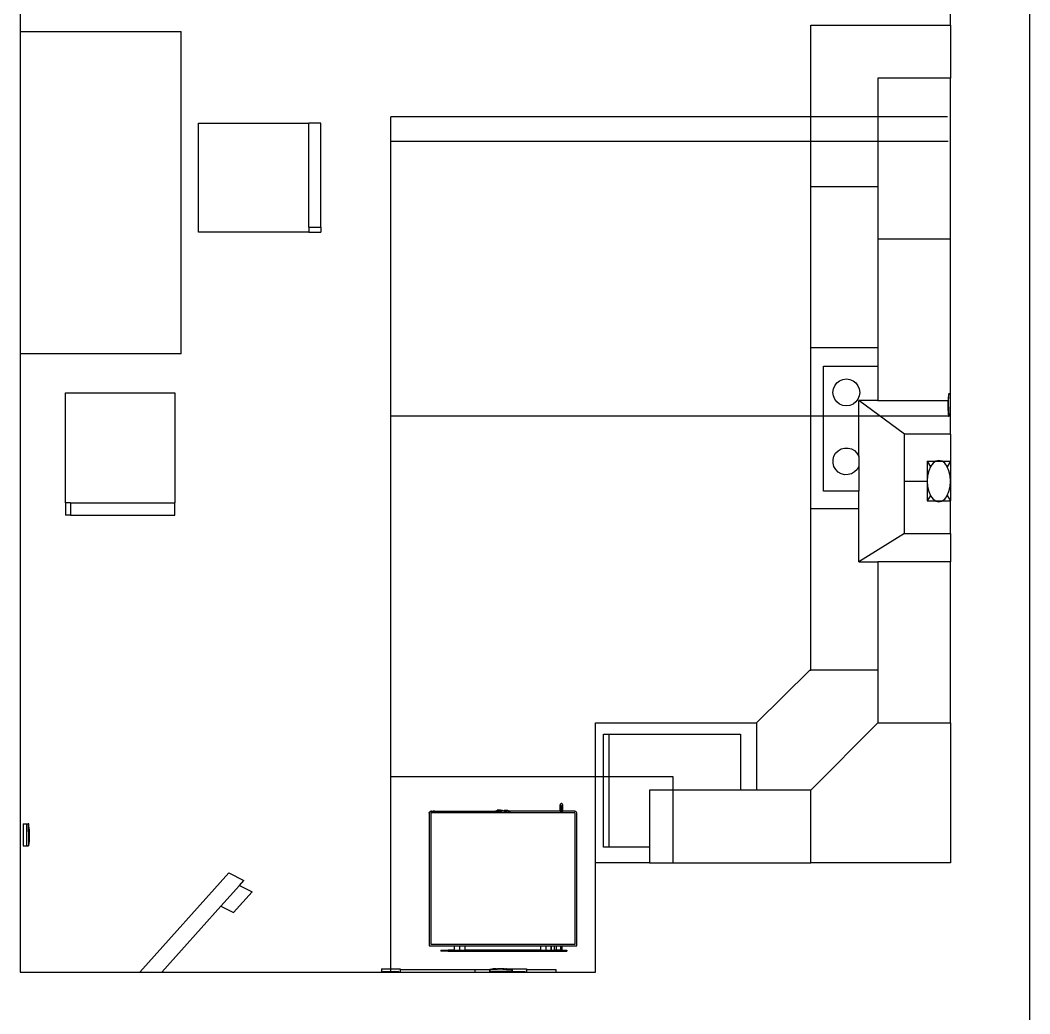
# Model space of a CAD drawing. Extents: x -4167 to 4036, y -7353 to 7975.
# Drawn here: x 280 to 4036, y 1292 to 4990 of the extents above; entities that cross this region are included whole.
import ezdxf

# ---------------------------------------------------------------- set-up
doc = ezdxf.new("R2010")
doc.units = 0
doc.layers.get('0').update_dxf_attribs({"linetype": 'CONTINUOUS'})

msp = doc.modelspace()

# ---------------------------------------------------------------- linework, layer by layer
for p, q in [((4035.8, -7353.2), (4035.8, 7974.9)), ((3740.7, 4971.4), (3740.7, 6147.5)), ((280.1, 5244.7), (280.1, 4948.5)), ((3220.7, 4971.4), (3740.7, 4971.4)), ((3220.7, 4371.4), (3220.7, 4971.4)), ((3740.7, 4971.4), (3740.7, 4774.5)), ((280.1, 4948.5), (280.1, 3748.5)), ((280.1, 4948.5), (878.3, 4948.5)), ((878.3, 3748.5), (878.3, 4948.5)), ((3740.7, 4774.5), (3470.7, 4774.5)), ((3470.7, 4774.5), (3470.7, 4371.4)), ((3740.7, 4174.5), (3740.7, 4774.5)), ((3729.4, 4630.3), (1658.8, 4630.3)), ((1658.8, 4537.9), (1658.8, 4630.3)), ((943.9, 4607.1), (1353.4, 4607.1)), ((943.9, 4201.1), (943.9, 4607.1)), ((1398.9, 4607.1), (1353.4, 4607.1)), ((1353.4, 4219.7), (1353.4, 4607.1)), ((1398.9, 4219.7), (1398.9, 4607.1)), ((3732.5, 4537.9), (1658.8, 4537.9)), ((1658.8, 3516.8), (1658.8, 4537.9)), ((3220.7, 4371.4), (3470.7, 4371.4)), ((3220.7, 3771.4), (3220.7, 4371.4)), ((3470.7, 4371.4), (3470.7, 4174.5)), ((1353.4, 4219.7), (1353.4, 4201.1)), ((1353.4, 4219.7), (1398.9, 4219.7)), ((1398.9, 4219.7), (1398.9, 4201.1)), ((1353.4, 4201.1), (943.9, 4201.1)), ((1353.4, 4201.1), (1398.9, 4201.1)), ((3740.7, 4174.5), (3470.7, 4174.5)), ((3470.7, 4174.5), (3470.7, 3771.4)), ((3740.7, 3599.2), (3740.7, 4174.5)), ((3220.7, 3771.4), (3470.7, 3771.4)), ((3220.7, 3171.4), (3220.7, 3771.4)), ((3470.7, 3771.4), (3470.7, 3702.5)), ((280.1, 3748.5), (280.1, 1447.5)), ((878.3, 3748.5), (280.1, 3748.5)), ((3268.7, 3702.5), (3470.7, 3702.5)), ((3268.7, 3237), (3268.7, 3702.5)), ((3470.7, 3702.5), (3470.7, 3574.5)), ((3318, 3640.1), (3328.3, 3648)), ((3328.3, 3648), (3340.4, 3653)), ((3340.4, 3653), (3353.3, 3654.7)), ((3353.3, 3654.7), (3366.3, 3653)), ((3366.3, 3653), (3378.3, 3648)), ((3378.3, 3648), (3388.7, 3640.1)), ((3303.3, 3604.7), (3305, 3617.7)), ((3305, 3617.7), (3310, 3629.7)), ((3310, 3629.7), (3318, 3640.1)), ((3388.7, 3640.1), (3396.6, 3629.7)), ((3396.6, 3629.7), (3401.6, 3617.7)), ((3401.6, 3617.7), (3403.3, 3604.7)), ((448.9, 3193.4), (448.9, 3602.9)), ((448.9, 3602.9), (854.9, 3602.9)), ((854.9, 3602.9), (854.9, 3193.4)), ((3305, 3591.8), (3303.3, 3604.7)), ((3310, 3579.7), (3305, 3591.8)), ((3318, 3569.4), (3310, 3579.7)), ((3328.3, 3561.4), (3318, 3569.4)), ((3388.7, 3569.4), (3378.3, 3561.4)), ((3396.6, 3579.7), (3388.7, 3569.4)), ((3401.6, 3591.8), (3396.6, 3579.7)), ((3470.7, 3574.5), (3399.7, 3574.5)), ((3570.2, 3449.6), (3399.7, 3574.5)), ((3399.7, 3366.6), (3399.7, 3574.5)), ((3403.3, 3604.7), (3401.6, 3591.8)), ((3470.7, 3574.5), (3731.5, 3574.5)), ((3731.5, 3572.3), (3731.4, 3571.4)), ((3731.4, 3571.4), (3731.4, 3569.1)), ((3731.4, 3569.1), (3731.4, 3568.1)), ((3731.4, 3568.1), (3731.4, 3564.6)), ((3731.5, 3574.5), (3731.5, 3572.3)), ((3731.5, 3574.5), (3731.7, 3574.5)), ((3731.7, 3572.3), (3731.7, 3574.5)), ((3731.7, 3574.5), (3732.3, 3574.5)), ((3731.7, 3571.4), (3731.7, 3572.3)), ((3731.7, 3569.1), (3731.7, 3571.4)), ((3731.7, 3568.1), (3731.7, 3569.1)), ((3731.7, 3564.6), (3731.7, 3568.1)), ((3732.2, 3571.3), (3732, 3564.8)), ((3732.3, 3574.5), (3732.2, 3571.8)), ((3732.2, 3571.8), (3732.2, 3571.7)), ((3732.2, 3571.7), (3732.2, 3571.4)), ((3732.2, 3571.3), (3732.2, 3571.4)), ((3732.4, 3578.6), (3732.3, 3574.5)), ((3732.8, 3584.7), (3732.4, 3578.6)), ((3732.8, 3586.6), (3732.8, 3586.4)), ((3732.8, 3586.4), (3732.8, 3586.1)), ((3732.8, 3586.1), (3732.8, 3585.7)), ((3732.8, 3585.7), (3732.8, 3585.5)), ((3732.8, 3585.5), (3732.8, 3585.2)), ((3732.8, 3585.2), (3732.8, 3584.7)), ((3733.1, 3564.7), (3733.3, 3571.6)), ((3733.3, 3571.6), (3733.5, 3578.5)), ((3733.5, 3578.5), (3733.9, 3585.4)), ((3734.8, 3599.2), (3733.8, 3599.2)), ((3733.9, 3585.4), (3734.4, 3592.3)), ((3734.4, 3592.3), (3734.9, 3597.2)), ((3734.8, 3599.2), (3734.9, 3599.1)), ((3740.7, 3599.2), (3734.8, 3599.2)), ((3734.9, 3599.1), (3734.9, 3598.9)), ((3734.9, 3598.9), (3734.9, 3598.6)), ((3734.9, 3598.6), (3734.9, 3598.2)), ((3734.9, 3598.2), (3734.9, 3597.7)), ((3734.9, 3597.7), (3734.9, 3597.2)), ((3740.7, 3516.5), (3740.7, 3599.2)), ((3340.4, 3556.4), (3328.3, 3561.4)), ((3353.3, 3554.7), (3340.4, 3556.4)), ((3366.3, 3556.4), (3353.3, 3554.7)), ((3378.3, 3561.4), (3366.3, 3556.4)), ((3731.4, 3564.6), (3731.4, 3563.2)), ((3731.4, 3563.2), (3731.4, 3557.9)), ((3731.4, 3557.9), (3731.4, 3552.5)), ((3731.4, 3552.5), (3731.4, 3551.1)), ((3731.4, 3551.1), (3731.4, 3547.6)), ((3731.4, 3547.6), (3731.4, 3546.6)), ((3731.4, 3546.6), (3731.4, 3544.3)), ((3731.4, 3544.3), (3731.5, 3543.4)), ((3731.5, 3543.4), (3731.5, 3540.1)), ((3731.5, 3540.1), (3731.5, 3538)), ((3731.5, 3538), (3731.5, 3537.8)), ((3731.5, 3537.8), (3731.5, 3537.5)), ((3731.5, 3537.5), (3731.6, 3537.3)), ((3731.6, 3538), (3731.7, 3540.1)), ((3731.6, 3537.8), (3731.6, 3538)), ((3731.6, 3537.5), (3731.6, 3537.8)), ((3731.6, 3537.3), (3731.6, 3537.5)), ((3731.6, 3537.3), (3731.9, 3530.7)), ((3731.7, 3563.2), (3731.7, 3564.6)), ((3731.7, 3552.5), (3731.7, 3563.2)), ((3731.7, 3551.1), (3731.7, 3552.5)), ((3731.7, 3547.6), (3731.7, 3551.1)), ((3731.7, 3546.6), (3731.7, 3547.6)), ((3731.7, 3544.3), (3731.7, 3546.6)), ((3731.7, 3543.4), (3731.7, 3544.3)), ((3731.7, 3540.1), (3731.7, 3543.4)), ((3731.7, 3540.1), (3731.7, 3540.1)), ((3732, 3564.8), (3731.9, 3557.9)), ((3731.9, 3557.9), (3732, 3550.9)), ((3731.9, 3530.7), (3732, 3529.6)), ((3732, 3550.9), (3732.2, 3544.4)), ((3732.2, 3544.4), (3732.2, 3544.3)), ((3732.2, 3544.3), (3732.2, 3544)), ((3732.2, 3544), (3732.2, 3543.9)), ((3732.2, 3543.9), (3732.4, 3537.1)), ((3732.4, 3537.1), (3732.8, 3531)), ((3732.8, 3531), (3732.8, 3530.5)), ((3732.8, 3530.5), (3732.8, 3530.2)), ((3733, 3557.9), (3733.1, 3564.7)), ((3733.1, 3551), (3733, 3557.9)), ((3733.1, 3551), (3733.3, 3544.1)), ((3733.3, 3544.1), (3733.5, 3537.2)), ((3733.5, 3537.2), (3733.9, 3530.3)), ((3740.7, 3516.8), (1658.8, 3516.8)), ((1658.8, 2174.1), (1658.8, 3516.8)), ((3732.8, 3529.6), (3732, 3529.6)), ((3732, 3529), (3732.4, 3523.3)), ((3732, 3529), (3732.8, 3529)), ((3732.4, 3523.3), (3733, 3516.5)), ((3732.8, 3530.2), (3732.8, 3530)), ((3732.8, 3530), (3732.8, 3529.6)), ((3732.8, 3529.6), (3732.8, 3529.3)), ((3732.8, 3529.3), (3732.8, 3529.1)), ((3732.8, 3529.1), (3732.8, 3529)), ((3733, 3516.5), (3734.8, 3516.5)), ((3733.9, 3530.3), (3734.4, 3523.4)), ((3734.4, 3523.4), (3734.9, 3518.5)), ((3734.8, 3516.5), (3734.9, 3516.6)), ((3740.7, 3516.5), (3734.8, 3516.5)), ((3734.9, 3518), (3734.9, 3518.5)), ((3734.9, 3517.5), (3734.9, 3518)), ((3734.9, 3517.1), (3734.9, 3517.5)), ((3734.9, 3516.8), (3734.9, 3517.1)), ((3734.9, 3516.6), (3734.9, 3516.8)), ((3740.7, 3449.6), (3740.7, 3516.5)), ((3570.2, 3274.5), (3570.2, 3449.6)), ((3740.7, 3449.6), (3570.2, 3449.6)), ((3740.7, 3449.6), (3740.7, 3348.3)), ((3313.5, 3378.4), (3322.7, 3387.6)), ((3322.7, 3387.6), (3334, 3394.2)), ((3334, 3394.2), (3346.5, 3397.7)), ((3346.5, 3397.7), (3359.6, 3397.7)), ((3359.6, 3397.7), (3372.2, 3394.4)), ((3372.2, 3394.4), (3383.6, 3388)), ((3383.6, 3388), (3392.8, 3378.8)), ((3303.7, 3354.4), (3307, 3367)), ((3303.8, 3341.3), (3303.7, 3354.4)), ((3307, 3367), (3313.5, 3378.4)), ((3392.8, 3378.8), (3399.4, 3367.5)), ((3399.4, 3367.5), (3399.7, 3366.6)), ((3399.7, 3366.6), (3399.7, 3329.4)), ((3654.3, 3348.3), (3685.8, 3348.3)), ((3654.3, 3348.3), (3654.3, 3274.5)), ((3654.3, 3348.3), (3666.4, 3327.6)), ((3685.8, 3348.3), (3675.9, 3341)), ((3686.3, 3348.7), (3685.8, 3348.3)), ((3685.8, 3348.3), (3709.2, 3348.3)), ((3697.5, 3351.3), (3686.3, 3348.7)), ((3708.7, 3348.7), (3697.5, 3351.3)), ((3709.2, 3348.3), (3708.7, 3348.7)), ((3709.2, 3348.3), (3740.7, 3348.3)), ((3719.1, 3341), (3709.2, 3348.3)), ((3740.7, 3348.3), (3728.6, 3327.6)), ((3740.7, 3348.3), (3740.7, 3274.5)), ((3307.3, 3328.7), (3303.8, 3341.3)), ((3313.8, 3317.5), (3307.3, 3328.7)), ((3323.1, 3308.3), (3313.8, 3317.5)), ((3334.5, 3301.8), (3323.1, 3308.3)), ((3384, 3308.6), (3372.7, 3302)), ((3393.2, 3317.9), (3384, 3308.6)), ((3399.6, 3329.2), (3393.2, 3317.9)), ((3399.7, 3329.4), (3399.6, 3329.2)), ((3399.6, 3329.2), (3399.7, 3237)), ((3660.1, 3312.9), (3655.7, 3294.4)), ((3666.4, 3327.6), (3660.1, 3312.9)), ((3666.9, 3328.8), (3666.4, 3327.6)), ((3675.9, 3341), (3666.9, 3328.8)), ((3728, 3328.8), (3719.1, 3341)), ((3728.6, 3327.6), (3728, 3328.8)), ((3734.9, 3312.9), (3728.6, 3327.6)), ((3739.2, 3294.4), (3734.9, 3312.9)), ((3347.1, 3298.5), (3334.5, 3301.8)), ((3360.1, 3298.6), (3347.1, 3298.5)), ((3372.7, 3302), (3360.1, 3298.6)), ((3570.2, 3079.3), (3570.2, 3274.5)), ((3570.2, 3274.5), (3654.3, 3274.5)), ((3655.7, 3294.4), (3654.3, 3274.5)), ((3654.3, 3274.5), (3654.3, 3200.7)), ((3654.3, 3274.5), (3655.7, 3254.7)), ((3740.7, 3274.5), (3739.2, 3294.4)), ((3739.2, 3254.7), (3740.7, 3274.5)), ((3740.7, 3274.5), (3740.7, 3200.7)), ((3399.7, 3237), (3268.7, 3237)), ((3399.7, 3171.4), (3399.7, 3237)), ((3655.7, 3254.7), (3660.1, 3236.1)), ((3660.1, 3236.1), (3666.4, 3221.4)), ((3728.6, 3221.4), (3734.9, 3236.1)), ((3734.9, 3236.1), (3739.2, 3254.7)), ((448.9, 3193.4), (448.9, 3147.9)), ((467.5, 3193.4), (448.9, 3193.4)), ((467.5, 3193.4), (467.5, 3147.9)), ((467.5, 3193.4), (854.9, 3193.4)), ((854.9, 3147.9), (854.9, 3193.4)), ((3666.4, 3221.4), (3654.3, 3200.7)), ((3654.3, 3200.7), (3685.8, 3200.7)), ((3666.4, 3221.4), (3666.9, 3220.2)), ((3666.9, 3220.2), (3675.9, 3208)), ((3675.9, 3208), (3685.8, 3200.7)), ((3685.8, 3200.7), (3709.2, 3200.7)), ((3685.8, 3200.7), (3686.3, 3200.4)), ((3686.3, 3200.4), (3697.5, 3197.7)), ((3697.5, 3197.7), (3708.7, 3200.4)), ((3708.7, 3200.4), (3709.2, 3200.7)), ((3709.2, 3200.7), (3719.1, 3208)), ((3709.2, 3200.7), (3740.7, 3200.7)), ((3719.1, 3208), (3728, 3220.2)), ((3728, 3220.2), (3728.6, 3221.4)), ((3728.6, 3221.4), (3740.7, 3200.7)), ((3740.7, 3079.3), (3740.7, 3200.7)), ((3399.7, 3171.4), (3220.7, 3171.4)), ((3220.7, 2571.4), (3220.7, 3171.4)), ((3399.7, 2974.5), (3399.7, 3171.4)), ((467.5, 3147.9), (448.9, 3147.9)), ((467.5, 3147.9), (854.9, 3147.9)), ((3570.2, 3079.3), (3399.7, 2974.5)), ((3570.2, 3079.3), (3740.7, 3079.3)), ((3740.7, 3079.3), (3740.7, 2974.5)), ((3399.7, 2974.5), (3470.7, 2974.5)), ((3740.7, 2974.5), (3470.7, 2974.5)), ((3470.7, 2974.5), (3470.7, 2571.4)), ((3740.7, 2374.5), (3740.7, 2974.5)), ((3217.7, 2571.4), (3019.7, 2374.5)), ((3217.7, 2571.4), (3220.7, 2571.4)), ((3470.7, 2571.4), (3220.7, 2571.4)), ((3470.7, 2571.4), (3470.7, 2374.5)), ((2419.7, 2374.5), (3019.7, 2374.5)), ((2419.7, 1854.5), (2419.7, 2374.5)), ((3019.7, 2374.5), (3019.7, 2124.5)), ((3470.7, 2374.5), (3220.7, 2124.5)), ((3470.7, 2374.5), (3740.7, 2374.5)), ((3740.7, 2374.5), (3740.7, 1854.5)), ((2449.8, 1912.3), (2449.8, 2332.3)), ((2449.8, 2332.3), (2470.7, 2332.3)), ((2470.7, 1912.3), (2470.7, 2332.3)), ((2470.7, 2332.3), (2959.4, 2332.3)), ((2959.4, 2332.3), (2959.4, 2124.5)), ((1658.8, 1449), (1658.8, 2174.1)), ((2708.8, 2174.1), (1658.8, 2174.1)), ((2708.8, 1854.5), (2708.8, 2174.1)), ((2959.4, 2124.5), (2620.7, 2124.5)), ((2620.7, 2124.5), (2620.7, 1912.3)), ((3019.7, 2124.5), (2959.4, 2124.5)), ((3220.7, 2124.5), (3019.7, 2124.5)), ((3220.7, 1854.5), (3220.7, 2124.5)), ((2289.1, 2071.4), (2288.9, 2070.4)), ((2288.9, 2070.4), (2289.1, 2069.3)), ((2288.9, 2046.8), (2288.9, 2070.4)), ((2289.6, 2072.4), (2289.1, 2071.4)), ((2289.1, 2069.3), (2289.6, 2068.3)), ((2290.3, 2073.3), (2289.6, 2072.4)), ((2289.6, 2068.3), (2290.3, 2067.5)), ((2291.2, 2073.9), (2290.3, 2073.3)), ((2290.3, 2067.5), (2291.2, 2066.8)), ((2292.3, 2074.3), (2291.2, 2073.9)), ((2291.2, 2066.8), (2292.3, 2066.4)), ((2293.5, 2074.5), (2292.3, 2074.3)), ((2292.3, 2066.4), (2293.5, 2066.3)), ((2293.5, 2074.5), (2293.5, 2074.8)), ((2294.7, 2074.3), (2293.5, 2074.5)), ((2293.5, 2066.3), (2294.7, 2066.4)), ((2293.5, 2046.8), (2293.5, 2066.3)), ((2295.8, 2073.9), (2294.7, 2074.3)), ((2294.7, 2066.4), (2295.8, 2066.8)), ((2296.8, 2073.3), (2295.8, 2073.9)), ((2295.8, 2066.8), (2296.8, 2067.5)), ((2297.5, 2072.4), (2296.8, 2073.3)), ((2296.8, 2067.5), (2297.5, 2068.3)), ((2297.9, 2071.4), (2297.5, 2072.4)), ((2297.5, 2068.3), (2297.9, 2069.3)), ((2298.1, 2070.4), (2297.9, 2071.4)), ((2297.9, 2069.3), (2298.1, 2070.4)), ((2298.1, 2046.8), (2298.1, 2070.4)), ((1801.2, 2038.6), (1801.1, 2037.6)), ((1801.2, 2038.6), (1801.1, 2037.6)), ((1801.1, 2037.6), (1801.1, 1545.3)), ((1801.4, 2039.7), (1801.2, 2038.6)), ((1801.2, 2038.6), (1801.3, 2039.7)), ((1801.4, 2039.7), (1801.2, 2038.6)), ((1801.3, 2039.7), (1801.7, 2040.8)), ((1801.7, 2040.7), (1801.4, 2039.7)), ((1801.8, 2040.7), (1801.4, 2039.7)), ((1802.3, 2041.7), (1801.7, 2040.7)), ((1801.7, 2040.8), (1802.2, 2041.7)), ((1802.3, 2041.7), (1801.8, 2040.7)), ((1802.2, 2041.7), (1802.9, 2042.7)), ((1802.9, 2042.6), (1802.3, 2041.7)), ((1803, 2042.6), (1802.3, 2041.7)), ((1802.9, 2042.7), (1803.7, 2043.5)), ((1803.7, 2043.4), (1802.9, 2042.6)), ((1803.8, 2043.4), (1803, 2042.6)), ((1803.7, 2043.5), (1804.6, 2044.2)), ((1804.6, 2044.1), (1803.7, 2043.4)), ((1804.7, 2044.1), (1803.8, 2043.4)), ((1804.6, 2044.2), (1805.6, 2044.8)), ((1805.6, 2044.7), (1804.6, 2044.1)), ((1805.7, 2044.7), (1804.7, 2044.1)), ((1806.7, 2045.2), (1805.6, 2044.7)), ((1805.6, 2044.8), (1806.7, 2045.2)), ((1806.8, 2045.1), (1805.7, 2044.7)), ((1806.7, 2045.2), (1807.9, 2045.6)), ((1807.9, 2045.5), (1806.7, 2045.2)), ((1807.9, 2045.5), (1806.8, 2045.1)), ((1807.7, 2037.9), (1807.6, 2037.4)), ((1807.6, 2037.4), (1807.6, 1551.1)), ((1807.8, 2038.2), (1807.7, 2037.9)), ((1807.9, 2038.5), (1807.8, 2038.2)), ((1809.1, 2045.7), (1807.9, 2045.5)), ((1807.9, 2045.6), (1809.1, 2045.7)), ((1809.1, 2045.7), (1807.9, 2045.5)), ((1808, 2038.7), (1807.9, 2038.5)), ((1808.2, 2039), (1808, 2038.7)), ((1808.4, 2039.2), (1808.2, 2039)), ((1808.7, 2039.4), (1808.4, 2039.2)), ((1809, 2039.6), (1808.7, 2039.4)), ((1809.3, 2039.7), (1809, 2039.6)), ((1810.3, 2045.8), (1809.1, 2045.7)), ((1810.3, 2045.8), (1809.1, 2045.7)), ((1809.6, 2039.8), (1809.3, 2039.7)), ((1809.9, 2039.9), (1809.6, 2039.8)), ((1810.5, 2039.9), (1809.9, 2039.9)), ((1810.3, 2045.8), (1816.5, 2045.8)), ((2341.7, 2039.9), (1810.5, 2039.9)), ((1816.5, 2046.8), (1816.7, 2046.8)), ((1816.5, 2045.8), (1816.5, 2046.8)), ((1816.7, 2045.8), (1816.5, 2045.8)), ((1816.7, 2046.8), (1817, 2046.8)), ((1816.7, 2045.8), (1816.7, 2046.8)), ((1817, 2045.8), (1816.7, 2045.8)), ((1817, 2046.8), (1817.4, 2046.8)), ((1817, 2045.8), (1817, 2046.8)), ((1817.4, 2045.8), (1817, 2045.8)), ((1817.4, 2046.8), (1818, 2046.8)), ((1817.4, 2045.8), (1817.4, 2046.8)), ((1818, 2045.8), (1817.4, 2045.8)), ((1818, 2046.8), (1818.6, 2046.8)), ((1818, 2045.8), (1818, 2046.8)), ((1818.6, 2045.8), (1818, 2045.8)), ((1818.6, 2046.8), (1819.3, 2046.8)), ((1818.6, 2045.8), (1818.6, 2046.8)), ((1819.3, 2045.8), (1818.6, 2045.8)), ((1819.3, 2046.8), (1820.1, 2046.8)), ((1819.3, 2045.8), (1819.3, 2046.8)), ((1820.1, 2045.8), (1819.3, 2045.8)), ((1820.1, 2046.8), (1820.9, 2046.8)), ((1820.1, 2045.8), (1820.1, 2046.8)), ((1820.9, 2045.8), (1820.1, 2045.8)), ((1820.9, 2045.8), (1820.9, 2046.8)), ((1820.9, 2046.8), (2048.6, 2046.8)), ((1820.9, 2045.8), (2048.6, 2045.8)), ((2048.6, 2045.8), (2048.6, 2046.8)), ((2048.6, 2046.8), (2054.7, 2046.8)), ((2054.7, 2045.8), (2048.6, 2045.8)), ((2054.7, 2046.8), (2054.7, 2049.9)), ((2062.3, 2049.9), (2054.7, 2049.9)), ((2054.7, 2045.8), (2054.7, 2046.8)), ((2058.5, 2046.8), (2054.7, 2046.8)), ((2054.7, 2045.8), (2058.5, 2045.8)), ((2058.5, 2045.8), (2058.5, 2046.8)), ((2058.5, 2046.8), (2062.3, 2046.8)), ((2062.3, 2045.8), (2058.5, 2045.8)), ((2066.9, 2049.9), (2062.3, 2049.9)), ((2062.3, 2046.8), (2062.3, 2049.9)), ((2062.3, 2045.8), (2062.3, 2046.8)), ((2062.3, 2046.8), (2066.9, 2046.8)), ((2066.9, 2045.8), (2062.3, 2045.8)), ((2066.9, 2046.8), (2066.9, 2049.9)), ((2066.9, 2049.9), (2074.5, 2049.9)), ((2066.9, 2045.8), (2066.9, 2046.8)), ((2070.7, 2046.8), (2066.9, 2046.8)), ((2066.9, 2045.8), (2070.7, 2045.8)), ((2070.7, 2045.8), (2070.7, 2046.8)), ((2074.5, 2046.8), (2070.7, 2046.8)), ((2074.5, 2045.8), (2070.7, 2045.8)), ((2074.5, 2046.8), (2074.5, 2049.9)), ((2074.5, 2045.8), (2074.5, 2046.8)), ((2076.1, 2046.8), (2074.5, 2046.8)), ((2076.1, 2045.8), (2074.5, 2045.8)), ((2080.6, 2046.8), (2076.1, 2046.8)), ((2076.1, 2045.8), (2076.1, 2046.8)), ((2080.6, 2045.8), (2076.1, 2045.8)), ((2080.6, 2046.8), (2080.6, 2049.9)), ((2080.6, 2049.9), (2094.4, 2049.9)), ((2080.6, 2045.8), (2080.6, 2046.8)), ((2089.8, 2046.8), (2080.6, 2046.8)), ((2080.6, 2045.8), (2089.8, 2045.8)), ((2089.8, 2045.8), (2089.8, 2046.8)), ((2094.4, 2046.8), (2089.8, 2046.8)), ((2094.4, 2045.8), (2089.8, 2045.8)), ((2094.4, 2049.9), (2094.4, 2046.8)), ((2094.4, 2045.8), (2094.4, 2046.8)), ((2103.6, 2046.8), (2094.4, 2046.8)), ((2094.4, 2045.8), (2103.6, 2045.8)), ((2103.6, 2045.8), (2103.6, 2046.8)), ((2288.9, 2046.8), (2103.6, 2046.8)), ((2288.9, 2045.8), (2103.6, 2045.8)), ((2288.9, 2045.8), (2288.9, 2046.8)), ((2288.9, 2046.8), (2293.5, 2046.8)), ((2288.9, 2045.8), (2293.5, 2045.8)), ((2293.5, 2045.8), (2293.5, 2046.8)), ((2298.1, 2046.8), (2293.5, 2046.8)), ((2293.5, 2045.8), (2298.1, 2045.8)), ((2298.1, 2045.8), (2298.1, 2046.8)), ((2331.3, 2046.8), (2298.1, 2046.8)), ((2331.3, 2045.8), (2298.1, 2045.8)), ((2332.2, 2046.8), (2331.3, 2046.8)), ((2331.3, 2045.8), (2331.3, 2046.8)), ((2332.2, 2045.8), (2331.3, 2045.8)), ((2332.9, 2046.8), (2332.2, 2046.8)), ((2332.2, 2045.8), (2332.2, 2046.8)), ((2332.9, 2045.8), (2332.2, 2045.8)), ((2333.6, 2046.8), (2332.9, 2046.8)), ((2332.9, 2045.8), (2332.9, 2046.8)), ((2333.6, 2045.8), (2332.9, 2045.8)), ((2334.3, 2046.8), (2333.6, 2046.8)), ((2333.6, 2045.8), (2333.6, 2046.8)), ((2334.3, 2045.8), (2333.6, 2045.8)), ((2334.8, 2046.8), (2334.3, 2046.8)), ((2334.3, 2045.8), (2334.3, 2046.8)), ((2334.8, 2045.8), (2334.3, 2045.8)), ((2335.2, 2046.8), (2334.8, 2046.8)), ((2334.8, 2045.8), (2334.8, 2046.8)), ((2335.2, 2045.8), (2334.8, 2045.8)), ((2335.6, 2046.8), (2335.2, 2046.8)), ((2335.2, 2045.8), (2335.2, 2046.8)), ((2335.6, 2045.8), (2335.2, 2045.8)), ((2335.8, 2046.8), (2335.6, 2046.8)), ((2335.6, 2045.8), (2335.6, 2046.8)), ((2335.8, 2045.8), (2335.6, 2045.8)), ((2335.8, 2045.8), (2335.8, 2046.8)), ((2341.9, 2045.8), (2335.8, 2045.8)), ((2342.3, 2039.9), (2341.7, 2039.9)), ((2343.1, 2045.7), (2341.9, 2045.8)), ((2342.6, 2039.8), (2342.3, 2039.9)), ((2342.9, 2039.7), (2342.6, 2039.8)), ((2343.3, 2039.6), (2342.9, 2039.7)), ((2344.3, 2045.5), (2343.1, 2045.7)), ((2343.5, 2039.4), (2343.3, 2039.6)), ((2343.8, 2039.2), (2343.5, 2039.4)), ((2344, 2039), (2343.8, 2039.2)), ((2344.2, 2038.7), (2344, 2039)), ((2344.4, 2038.5), (2344.2, 2038.7)), ((2345.5, 2045.1), (2344.3, 2045.5)), ((2344.5, 2038.2), (2344.4, 2038.5)), ((2344.5, 2037.9), (2344.5, 2038.2)), ((2344.6, 2037.4), (2344.5, 2037.9)), ((2344.6, 1551.1), (2344.6, 2037.4)), ((2346.5, 2044.7), (2345.5, 2045.1)), ((2347.5, 2044.1), (2346.5, 2044.7)), ((2348.4, 2043.4), (2347.5, 2044.1)), ((2349.2, 2042.6), (2348.4, 2043.4)), ((2349.9, 2041.7), (2349.2, 2042.6)), ((2350.4, 2040.7), (2349.9, 2041.7)), ((2350.8, 2039.7), (2350.4, 2040.7)), ((2351, 2038.6), (2350.8, 2039.7)), ((2351.1, 2037.6), (2351, 2038.6)), ((2351.1, 1545.3), (2351.1, 2037.6)), ((290.8, 1999.7), (303.8, 1999.7)), ((290.8, 1999.7), (290.8, 1917)), ((303.8, 1999.7), (310, 1999.7)), ((303.8, 1999.7), (303.8, 1917)), ((310, 1999.7), (309.9, 1999.6)), ((309.9, 1999.6), (309.9, 1999.4)), ((309.9, 1999.4), (309.9, 1999.1)), ((309.9, 1999.1), (309.9, 1998.7)), ((309.9, 1998.7), (309.9, 1998.2)), ((309.9, 1998.2), (309.9, 1997.7)), ((310.4, 1992.8), (309.9, 1997.7)), ((311.8, 1999.7), (310, 1999.7)), ((310.9, 1985.9), (310.4, 1992.8)), ((312.4, 1993), (311.8, 1999.7)), ((312.8, 1987.2), (312.4, 1993)), ((311.3, 1979), (310.9, 1985.9)), ((311.5, 1972.1), (311.3, 1979)), ((311.7, 1965.2), (311.5, 1972.1)), ((311.7, 1965.2), (311.8, 1958.3)), ((311.8, 1958.3), (311.7, 1951.5)), ((311.9, 1986.6), (312, 1986.9)), ((312, 1986.2), (311.9, 1986.6)), ((311.9, 1986.6), (312.8, 1986.6)), ((312, 1987.1), (312, 1987.2)), ((312.8, 1987.2), (312, 1987.2)), ((312, 1986.9), (312, 1987.1)), ((312, 1986), (312, 1986.2)), ((312, 1985.7), (312, 1986)), ((312, 1985.2), (312, 1985.7)), ((312.3, 1979.1), (312, 1985.2)), ((312.6, 1972.3), (312.3, 1979.1)), ((312.6, 1972.2), (312.6, 1972.3)), ((312.6, 1971.9), (312.6, 1972.2)), ((312.6, 1971.8), (312.6, 1971.9)), ((312.8, 1965.3), (312.6, 1971.8)), ((312.9, 1985.5), (312.8, 1986.6)), ((312.8, 1958.3), (312.8, 1965.3)), ((312.8, 1951.4), (312.8, 1958.3)), ((313.2, 1978.9), (312.9, 1985.5)), ((313.1, 1965.1), (313, 1963.7)), ((313, 1963.7), (313, 1953)), ((313, 1953), (313.1, 1951.6)), ((313.2, 1978.2), (313.1, 1976.1)), ((313.1, 1976.1), (313.1, 1972.9)), ((313.1, 1976.1), (313.1, 1976.1)), ((313.1, 1972.9), (313.1, 1971.9)), ((313.1, 1971.9), (313.1, 1969.6)), ((313.1, 1969.6), (313.1, 1968.6)), ((313.1, 1968.6), (313.1, 1965.1)), ((313.2, 1978.9), (313.2, 1978.7)), ((313.3, 1978.7), (313.2, 1978.9)), ((313.2, 1978.7), (313.2, 1978.4)), ((313.2, 1978.4), (313.2, 1978.2)), ((313.3, 1978.4), (313.3, 1978.7)), ((313.3, 1978.2), (313.3, 1978.4)), ((313.3, 1976.1), (313.3, 1978.2)), ((313.3, 1972.9), (313.3, 1976.1)), ((313.4, 1971.9), (313.3, 1972.9)), ((313.4, 1969.6), (313.4, 1971.9)), ((313.4, 1968.6), (313.4, 1969.6)), ((313.4, 1965.1), (313.4, 1968.6)), ((313.4, 1963.7), (313.4, 1965.1)), ((313.4, 1958.4), (313.4, 1963.7)), ((313.4, 1953), (313.4, 1958.4)), ((313.4, 1951.6), (313.4, 1953)), ((290.8, 1917), (303.8, 1917)), ((303.8, 1917), (310, 1917)), ((310.4, 1923.9), (309.9, 1919)), ((309.9, 1918.5), (309.9, 1919)), ((309.9, 1918), (309.9, 1918.5)), ((309.9, 1917.6), (309.9, 1918)), ((309.9, 1917.3), (309.9, 1917.6)), ((309.9, 1917.1), (309.9, 1917.3)), ((310, 1917), (309.9, 1917.1)), ((311.8, 1917), (310, 1917)), ((310.9, 1930.8), (310.4, 1923.9)), ((311.3, 1937.7), (310.9, 1930.8)), ((311.5, 1944.6), (311.3, 1937.7)), ((311.7, 1951.5), (311.5, 1944.6)), ((311.8, 1917), (312.4, 1923.8)), ((311.9, 1930.1), (312, 1930.5)), ((312, 1929.8), (311.9, 1930.1)), ((311.9, 1930.1), (312.8, 1930.1)), ((312, 1931.5), (312.3, 1937.6)), ((312, 1931), (312, 1931.5)), ((312, 1930.7), (312, 1931)), ((312, 1930.5), (312, 1930.7)), ((312, 1929.6), (312, 1929.8)), ((312, 1929.5), (312, 1929.6)), ((312.8, 1929.5), (312, 1929.5)), ((312.3, 1937.6), (312.6, 1944.4)), ((312.8, 1929.5), (312.4, 1923.8)), ((312.6, 1944.9), (312.8, 1951.4)), ((312.6, 1944.9), (312.6, 1944.8)), ((312.6, 1944.5), (312.6, 1944.8)), ((312.6, 1944.4), (312.6, 1944.5)), ((312.9, 1931.2), (312.8, 1930.1)), ((313.2, 1937.8), (312.9, 1931.2)), ((313.1, 1951.6), (313.1, 1948.1)), ((313.1, 1948.1), (313.1, 1947.1)), ((313.1, 1947.1), (313.1, 1944.8)), ((313.1, 1944.8), (313.1, 1943.9)), ((313.1, 1943.9), (313.1, 1940.6)), ((313.1, 1940.6), (313.1, 1940.6)), ((313.1, 1940.6), (313.2, 1938.5)), ((313.2, 1938.5), (313.2, 1938.3)), ((313.2, 1938.3), (313.2, 1938)), ((313.2, 1937.8), (313.3, 1938)), ((313.2, 1938), (313.2, 1937.8)), ((313.3, 1943.9), (313.4, 1944.8)), ((313.3, 1940.6), (313.3, 1943.9)), ((313.3, 1938.5), (313.3, 1940.6)), ((313.3, 1940.6), (313.3, 1940.6)), ((313.3, 1938.3), (313.3, 1938.5)), ((313.3, 1938.3), (313.3, 1938)), ((313.4, 1948.1), (313.4, 1951.6)), ((313.4, 1947.1), (313.4, 1948.1)), ((313.4, 1944.8), (313.4, 1947.1)), ((2470.7, 1912.3), (2449.8, 1912.3)), ((2620.7, 1912.3), (2470.7, 1912.3)), ((2620.7, 1912.3), (2620.7, 1854.5)), ((2620.7, 1854.5), (2419.7, 1854.5)), ((2419.7, 1447.5), (2419.7, 1854.5)), ((2620.7, 1854.5), (3220.7, 1854.5)), ((3740.7, 1854.5), (3220.7, 1854.5)), ((1056.1, 1816.6), (725.3, 1447.5)), ((1056.1, 1816.6), (1111.7, 1788)), ((1095.6, 1770), (1026.6, 1692.9)), ((1095.6, 1770), (1111.7, 1788)), ((1095.6, 1770), (1142.6, 1745.8)), ((1073.6, 1668.7), (1142.6, 1745.8)), ((806.6, 1447.5), (1026.6, 1692.9)), ((1026.6, 1692.9), (1073.6, 1668.7)), ((1801.1, 1545.3), (1895.8, 1545.3)), ((1807.6, 1551.1), (2344.6, 1551.1)), ((1895.8, 1528.9), (1895.8, 1545.3)), ((1895.8, 1545.3), (1915.7, 1545.3)), ((1915.7, 1528.9), (1915.7, 1545.3)), ((1915.7, 1545.3), (1934.9, 1545.3)), ((1934.9, 1545.3), (1935.5, 1545.3)), ((1934.9, 1528.9), (1934.9, 1545.3)), ((1935.5, 1528.9), (1935.5, 1545.3)), ((1935.5, 1545.3), (2216.7, 1545.3)), ((2216.7, 1528.9), (2216.7, 1545.3)), ((2216.7, 1545.3), (2236.5, 1545.3)), ((2236.5, 1528.9), (2236.5, 1545.3)), ((2236.5, 1545.3), (2255.7, 1545.3)), ((2255.7, 1545.3), (2256.4, 1545.3)), ((2255.7, 1528.9), (2255.7, 1545.3)), ((2256.4, 1528.9), (2256.4, 1545.3)), ((2256.4, 1545.3), (2268.2, 1545.3)), ((2268.2, 1528.9), (2268.2, 1545.3)), ((2268.2, 1545.3), (2274.7, 1545.3)), ((2274.7, 1528.9), (2274.7, 1545.3)), ((2274.7, 1545.3), (2291, 1545.3)), ((2291, 1528.9), (2291, 1545.3)), ((2291, 1545.3), (2296.8, 1545.3)), ((2296.8, 1528.9), (2296.8, 1545.3)), ((2296.8, 1545.3), (2351.1, 1545.3)), ((1844.3, 1528.9), (1844.3, 1524.8)), ((1844.3, 1528.9), (1869.9, 1528.9)), ((1869.9, 1524.8), (1844.3, 1524.8)), ((1869.9, 1528.9), (1869.9, 1524.8)), ((1869.9, 1528.9), (1872, 1528.9)), ((1872, 1524.8), (1869.9, 1524.8)), ((1872, 1528.9), (1872, 1524.8)), ((1895.8, 1528.9), (1872, 1528.9)), ((1872, 1524.8), (2270.9, 1524.8)), ((1895.8, 1528.9), (1915.7, 1528.9)), ((1915.7, 1528.9), (1934.9, 1528.9)), ((1935.5, 1528.9), (1934.9, 1528.9)), ((2216.7, 1528.9), (1935.5, 1528.9)), ((2216.7, 1528.9), (2236.5, 1528.9)), ((2236.5, 1528.9), (2255.7, 1528.9)), ((2256.4, 1528.9), (2255.7, 1528.9)), ((2256.4, 1528.9), (2268.2, 1528.9)), ((2270.9, 1528.9), (2268.2, 1528.9)), ((2270.9, 1528.9), (2270.9, 1524.8)), ((2270.9, 1528.9), (2274.7, 1528.9)), ((2270.9, 1524.8), (2288.1, 1524.8)), ((2288.1, 1528.9), (2274.7, 1528.9)), ((2288.1, 1528.9), (2288.1, 1524.8)), ((2288.1, 1528.9), (2291, 1528.9)), ((2288.1, 1524.8), (2313.6, 1524.8)), ((2291, 1528.9), (2296.8, 1528.9)), ((2296.8, 1528.9), (2313.6, 1528.9)), ((2313.6, 1528.9), (2313.6, 1524.8)), ((280.1, 1447.5), (725.3, 1447.5)), ((725.3, 1447.5), (806.6, 1447.5)), ((806.6, 1447.5), (1623.8, 1447.5)), ((1623.8, 1459), (1693.8, 1459)), ((1623.8, 1459), (1623.8, 1447.5)), ((1623.8, 1447.5), (1628.8, 1447.5)), ((1628.8, 1451.8), (1628.8, 1451.6)), ((1628.8, 1451.3), (1628.8, 1451)), ((1628.8, 1450.8), (1628.8, 1450.6)), ((1628.8, 1450.1), (1628.8, 1449.9)), ((1628.8, 1449.6), (1628.8, 1449.2)), ((1628.8, 1449), (1628.8, 1447.5)), ((1628.8, 1449), (1658.8, 1449)), ((1628.8, 1447.5), (1658.8, 1447.5)), ((1658.8, 1449), (1688.8, 1449)), ((1658.8, 1447.5), (1658.8, 1449)), ((1658.8, 1447.5), (1688.8, 1447.5)), ((1672.7, 1451.6), (1672.7, 1451.8)), ((1672.7, 1451), (1672.7, 1451.3)), ((1672.7, 1450.6), (1672.7, 1450.8)), ((1672.7, 1449.9), (1672.7, 1450.1)), ((1672.7, 1449.2), (1672.7, 1449.6)), ((1688.8, 1451.8), (1688.8, 1451.6)), ((1688.8, 1451.3), (1688.8, 1451)), ((1688.8, 1450.8), (1688.8, 1450.6)), ((1688.8, 1450.1), (1688.8, 1449.9)), ((1688.8, 1449.6), (1688.8, 1449.2)), ((1688.8, 1447.5), (1688.8, 1449)), ((1688.8, 1447.5), (1693.8, 1447.5)), ((1693.8, 1459), (1693.8, 1457.5)), ((1693.8, 1457.5), (1972.7, 1457.5)), ((1693.8, 1457.5), (1693.8, 1447.5)), ((1693.8, 1447.5), (1972.7, 1447.5)), ((1972.7, 1447.5), (1972.7, 1457.5)), ((1972.7, 1457.5), (2027.5, 1457.5)), ((1972.7, 1447.5), (2027.5, 1447.5)), ((2027.5, 1458), (2034.2, 1458.6)), ((2027.5, 1458), (2027.5, 1457.5)), ((2027.5, 1457.5), (2027.5, 1456.2)), ((2027.5, 1456.2), (2027.6, 1456.2)), ((2027.5, 1450), (2027.5, 1456.2)), ((2027.5, 1447.5), (2027.5, 1450)), ((2110.2, 1450), (2027.5, 1450)), ((2027.5, 1447.5), (2110.2, 1447.5)), ((2027.6, 1456.2), (2027.8, 1456.1)), ((2027.8, 1456.1), (2028.1, 1456.1)), ((2028.1, 1456.1), (2028.5, 1456.1)), ((2028.5, 1456.1), (2029, 1456.2)), ((2029, 1456.2), (2029.5, 1456.2)), ((2034.4, 1456.6), (2029.5, 1456.2)), ((2040, 1459.1), (2034.2, 1458.6)), ((2041.3, 1457.1), (2034.4, 1456.6)), ((2040, 1459.1), (2040, 1458.3)), ((2040, 1458.3), (2040.1, 1458.2)), ((2040, 1457.8), (2040, 1458.3)), ((2040.1, 1457.8), (2040, 1457.8)), ((2040.1, 1458.2), (2040.3, 1458.2)), ((2040.3, 1457.8), (2040.1, 1457.8)), ((2040.3, 1458.2), (2040.6, 1458.2)), ((2040.6, 1457.8), (2040.3, 1457.8)), ((2041.7, 1459.1), (2040.6, 1459.1)), ((2040.6, 1458.2), (2040.6, 1459.1)), ((2040.6, 1457.8), (2040.6, 1458.2)), ((2040.6, 1458.2), (2040.7, 1458.2)), ((2041, 1457.8), (2040.6, 1457.8)), ((2040.7, 1458.2), (2040.8, 1458.2)), ((2040.7, 1458.2), (2040.7, 1458.2)), ((2040.8, 1458.2), (2041.2, 1458.2)), ((2041.2, 1457.8), (2041, 1457.8)), ((2041.2, 1458.2), (2041.6, 1458.2)), ((2041.5, 1457.8), (2041.2, 1457.8)), ((2048.2, 1457.5), (2041.3, 1457.1)), ((2042, 1457.8), (2041.5, 1457.8)), ((2041.6, 1458.2), (2041.8, 1458.2)), ((2048.5, 1459.5), (2041.7, 1459.1)), ((2041.8, 1458.2), (2042, 1458.2)), ((2042, 1458.2), (2042.5, 1458.2)), ((2048.1, 1458.1), (2042, 1457.8)), ((2042.5, 1458.2), (2048.5, 1458.5)), ((2055, 1458.4), (2048.1, 1458.1)), ((2055, 1457.8), (2048.2, 1457.5)), ((2048.8, 1459.5), (2048.5, 1459.5)), ((2048.8, 1459.5), (2048.5, 1459.5)), ((2048.5, 1458.5), (2055.3, 1458.8)), ((2049, 1459.4), (2048.8, 1459.5)), ((2048.8, 1459.5), (2049, 1459.5)), ((2049, 1459.5), (2051, 1459.6)), ((2051, 1459.4), (2049, 1459.4)), ((2051, 1459.6), (2051.1, 1459.6)), ((2051.1, 1459.6), (2054.3, 1459.6)), ((2054.3, 1459.6), (2055.3, 1459.6)), ((2061.9, 1458.6), (2055, 1458.4)), ((2061.9, 1458), (2055, 1457.8)), ((2055.3, 1459.6), (2057.6, 1459.6)), ((2055.3, 1458.9), (2061.9, 1459.1)), ((2057.7, 1458.9), (2055.3, 1458.9)), ((2057.7, 1458.9), (2055.3, 1458.8)), ((2057.6, 1459.6), (2058.6, 1459.6)), ((2062.1, 1459), (2057.7, 1458.9)), ((2058.6, 1459.6), (2062.1, 1459.7)), ((2061.9, 1459.1), (2062.1, 1459.1)), ((2068.8, 1458.6), (2061.9, 1458.6)), ((2068.8, 1458), (2061.9, 1458)), ((2062.1, 1459.7), (2063.5, 1459.6)), ((2068.8, 1459), (2062.1, 1459)), ((2063.5, 1459.6), (2068.8, 1459.7)), ((2068.8, 1459.7), (2074.1, 1459.6)), ((2075.6, 1459), (2068.8, 1459)), ((2075.7, 1458.6), (2068.8, 1458.6)), ((2075.7, 1458), (2068.8, 1458)), ((2074.1, 1459.6), (2075.6, 1459.7)), ((2075.6, 1459.7), (2079.1, 1459.6)), ((2075.6, 1459.1), (2075.7, 1459.1)), ((2079.9, 1458.9), (2075.6, 1459)), ((2075.7, 1459.1), (2082.4, 1458.9)), ((2082.6, 1458.4), (2075.7, 1458.6)), ((2075.7, 1458), (2082.6, 1457.8)), ((2079.1, 1459.6), (2080.1, 1459.6)), ((2079.9, 1458.9), (2082.4, 1458.9)), ((2082.4, 1458.8), (2079.9, 1458.9)), ((2080.1, 1459.6), (2082.4, 1459.6)), ((2082.4, 1459.6), (2083.3, 1459.6)), ((2082.4, 1458.8), (2089.1, 1458.5)), ((2089.5, 1458.1), (2082.6, 1458.4)), ((2082.6, 1457.8), (2089.5, 1457.5)), ((2083.3, 1459.6), (2086.6, 1459.6)), ((2086.6, 1459.6), (2088.6, 1459.5)), ((2088.6, 1459.4), (2086.6, 1459.4)), ((2088.9, 1459.5), (2088.6, 1459.4)), ((2088.6, 1459.5), (2088.9, 1459.5)), ((2089.2, 1459.5), (2088.9, 1459.5)), ((2088.9, 1459.5), (2089.2, 1459.5)), ((2093, 1458.3), (2089.1, 1458.5)), ((2089.3, 1459.5), (2089.2, 1459.5)), ((2089.2, 1459.5), (2089.3, 1459.5)), ((2089.2, 1458.6), (2089.6, 1458.6)), ((2089.3, 1459.5), (2093, 1459.3)), ((2093, 1457.9), (2089.5, 1458.1)), ((2089.5, 1457.5), (2096.4, 1457.1)), ((2089.6, 1458.6), (2090, 1458.6)), ((2093, 1459.4), (2093, 1459.3)), ((2093, 1459.4), (2163, 1459.4)), ((2093, 1459.3), (2093, 1458.3)), ((2093, 1458.3), (2093, 1457.9)), ((2093, 1457.9), (2093, 1457.5)), ((2096.4, 1457.1), (2103.3, 1456.6)), ((2103.3, 1456.6), (2108.2, 1456.2)), ((2108.7, 1456.2), (2108.2, 1456.2)), ((2108.2, 1449.4), (2108.7, 1449.4)), ((2109.2, 1456.1), (2108.7, 1456.2)), ((2109.6, 1456.1), (2109.2, 1456.1)), ((2109.2, 1449.4), (2110.2, 1449.4)), ((2109.9, 1456.1), (2109.6, 1456.1)), ((2110.1, 1456.2), (2109.9, 1456.1)), ((2110.2, 1456.2), (2110.1, 1456.2)), ((2110.2, 1456.4), (2110.2, 1456.2)), ((2110.2, 1456.2), (2110.2, 1450)), ((2110.2, 1450), (2110.2, 1449.4)), ((2110.2, 1449.4), (2128, 1449.4)), ((2110.2, 1447.5), (2110.2, 1449.4)), ((2110.2, 1447.5), (2128, 1447.5)), ((2128, 1449.4), (2158, 1449.4)), ((2128, 1447.5), (2128, 1449.4)), ((2128, 1447.5), (2158, 1447.5)), ((2158, 1452.2), (2158, 1452)), ((2158, 1451.7), (2158, 1451.4)), ((2158, 1451.2), (2158, 1450.9)), ((2158, 1450.5), (2158, 1450.3)), ((2158, 1450), (2158, 1449.6)), ((2158, 1447.5), (2158, 1449.4)), ((2158, 1447.5), (2163, 1447.5)), ((2163, 1459.4), (2163, 1457.5)), ((2163, 1457.5), (2272.7, 1457.5)), ((2163, 1457.5), (2163, 1447.5)), ((2163, 1447.5), (2272.7, 1447.5)), ((2272.7, 1457.5), (2272.7, 1447.5)), ((2272.7, 1447.5), (2419.7, 1447.5))]:
    msp.add_line(p, q)

doc.saveas('drawing.dxf')
